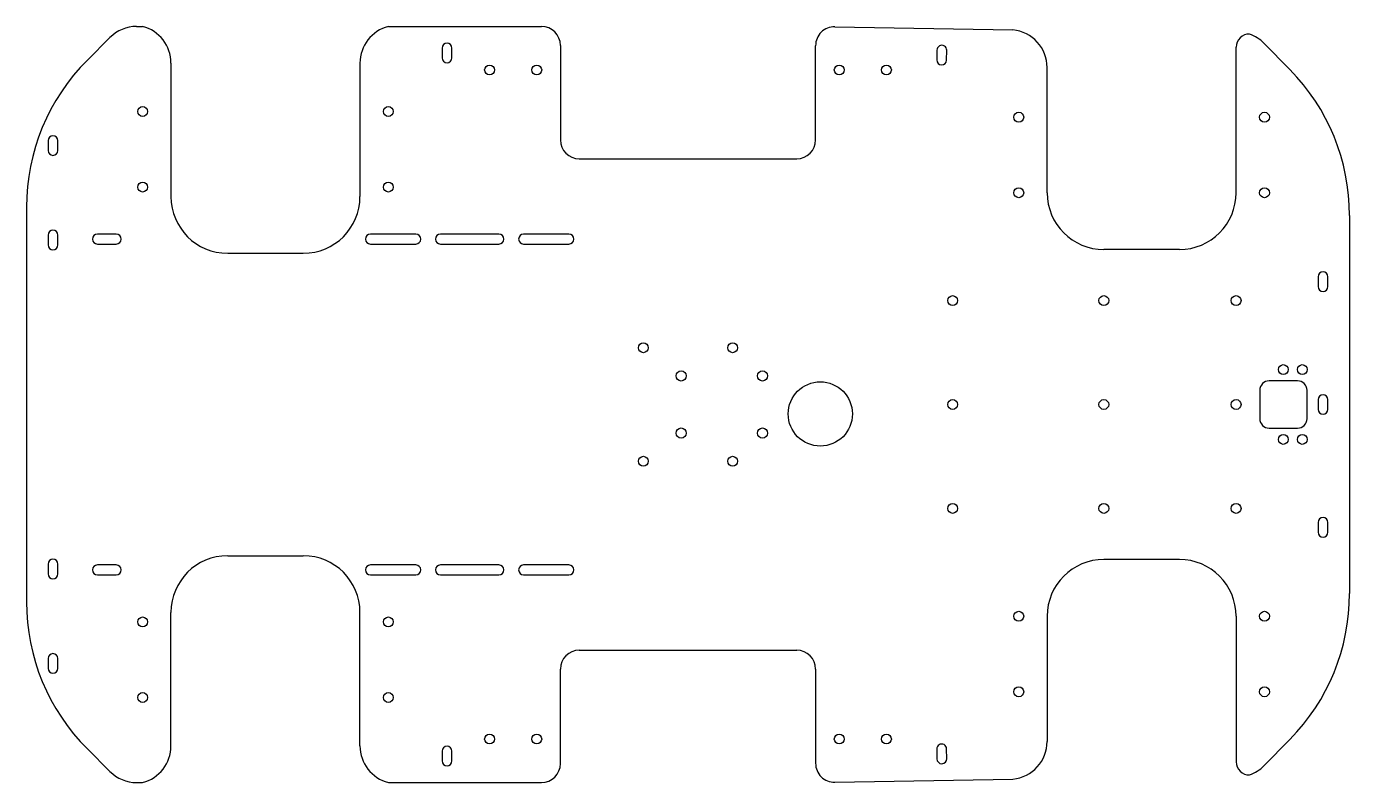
# Model space of a CAD drawing. Header units: millimetres. Extents: x -350 to 350, y -200 to 200.
import ezdxf

# ---------------------------------------------------------------- set-up
doc = ezdxf.new("R2010")
doc.units = ezdxf.units.MM

msp = doc.modelspace()

# ---------------------------------------------------------------- linework, layer by layer
at = {"color": 7, "linetype": 'Continuous', "lineweight": 25}
for p, q in [((-291.72, 200), (-288.54, 200)), ((-158.54, 200), (-77.5, 200)), ((77.67, 199.82), (171.87, 198.18)), ((-317.78, 182.22), (-305.86, 194.14)), ((-67.5, 190), (-67.5, 140)), ((67.5, 140), (67.5, 189.82)), ((304.71, 191.15), (318.46, 177.17)), ((-130.1, 188.6), (-130.1, 183.4)), ((-124.9, 183.4), (-124.9, 188.6)), ((131.69, 187.48), (131.6, 182.28)), ((136.8, 182.19), (136.89, 187.39)), ((290, 112), (290, 188.99)), ((-273.54, 180.64), (-273.54, 110)), ((-173.54, 180.64), (-173.54, 110)), ((190, 112), (190, 178.27)), ((-338.6, 139.6), (-338.6, 134.4)), ((-333.4, 134.4), (-333.4, 139.6)), ((-57.5, 130), (57.5, 130)), ((-350, 104.43), (-350, -104.44)), ((350, 100.07), (350, -100.07)), ((-338.6, 89.6), (-338.6, 84.4)), ((-333.4, 84.4), (-333.4, 89.6)), ((-302.5, 90.1), (-312.5, 90.1)), ((-312.5, 84.9), (-302.5, 84.9)), ((-144, 90.1), (-168, 90.1)), ((-168, 84.9), (-144, 84.9)), ((-100, 90.1), (-131, 90.1)), ((-131, 84.9), (-100, 84.9)), ((-63, 90.1), (-87, 90.1)), ((-87, 84.9), (-63, 84.9)), ((-243.54, 80), (-203.54, 80)), ((260, 82), (220, 82)), ((333.4, 67.6), (333.4, 62.4)), ((338.6, 62.4), (338.6, 67.6)), ((302.5, 7.5), (302.5, -7.5)), ((322.5, 12.5), (307.5, 12.5)), ((327.5, -7.5), (327.5, 7.5)), ((333.4, 2.6), (333.4, -2.6)), ((338.6, -2.6), (338.6, 2.6)), ((307.5, -12.5), (322.5, -12.5)), ((333.4, -62.4), (333.4, -67.6)), ((338.6, -67.6), (338.6, -62.4)), ((-243.54, -80), (-203.54, -80)), ((260, -82), (220, -82)), ((-338.6, -84.4), (-338.6, -89.6)), ((-333.4, -89.6), (-333.4, -84.4)), ((-302.5, -84.9), (-312.5, -84.9)), ((-312.5, -90.1), (-302.5, -90.1)), ((-144, -84.9), (-168, -84.9)), ((-168, -90.1), (-144, -90.1)), ((-100, -84.9), (-131, -84.9)), ((-131, -90.1), (-100, -90.1)), ((-63, -84.9), (-87, -84.9)), ((-87, -90.1), (-63, -90.1)), ((-273.54, -180.64), (-273.54, -110)), ((-173.54, -180.64), (-173.54, -110)), ((190, -112), (190, -178.27)), ((290, -112), (290, -188.99)), ((-57.5, -130), (57.5, -130)), ((-338.6, -134.4), (-338.6, -139.6)), ((-333.4, -139.6), (-333.4, -134.4)), ((-67.5, -190), (-67.5, -140)), ((67.5, -140), (67.5, -189.82)), ((304.71, -191.15), (318.46, -177.17)), ((-317.78, -182.22), (-305.86, -194.14)), ((-130.1, -183.4), (-130.1, -188.6)), ((-124.9, -188.6), (-124.9, -183.4)), ((131.6, -182.28), (131.69, -187.48)), ((136.89, -187.39), (136.8, -182.19)), ((-291.72, -200), (-288.54, -200)), ((-158.54, -200), (-77.5, -200)), ((77.67, -199.82), (171.87, -198.18))]:
    msp.add_line(p, q, dxfattribs=at)
for centre, radius in [((-105, 177), 2.6), ((-80, 177), 2.6), ((80, 177), 2.6), ((105, 177), 2.6), ((-288.54, 155), 2.6), ((-158.54, 155), 2.6), ((175, 152), 2.6), ((305, 152), 2.6), ((-288.54, 115), 2.6), ((-158.54, 115), 2.6), ((175, 112), 2.6), ((305, 112), 2.6), ((140, 55), 2.6), ((220, 55), 2.6), ((290, 55), 2.6), ((-23.6, 30), 2.6), ((23.6, 30), 2.6), ((314.94, 18.5), 2.6), ((325, 18.5), 2.6), ((-3.6, 15.1), 2.7), ((39.4, 15.1), 2.7), ((70, -5), 17), ((140, 0), 2.6), ((220, 0), 2.6), ((290, 0), 2.6), ((-3.6, -15.1), 2.7), ((39.4, -15.1), 2.7), ((314.94, -18.5), 2.6), ((325, -18.5), 2.6), ((-23.6, -30), 2.6), ((23.6, -30), 2.6), ((140, -55), 2.6), ((220, -55), 2.6), ((290, -55), 2.6), ((175, -112), 2.6), ((305, -112), 2.6), ((-288.54, -115), 2.6), ((-158.54, -115), 2.6), ((-288.54, -155), 2.6), ((-158.54, -155), 2.6), ((175, -152), 2.6), ((305, -152), 2.6), ((-105, -177), 2.6), ((-80, -177), 2.6), ((80, -177), 2.6), ((105, -177), 2.6)]:
    msp.add_circle(centre, radius, dxfattribs=at)
for centre, radius, start, end in [((-291.72, 180), 20, 90, 134.99717), ((-293.54, 180.64), 20, 0, 75.52249), ((-153.54, 180.64), 20, 104.47751, 180), ((-77.5, 190), 10, 0, 90), ((77.5, 189.82), 10, 89, 180), ((170, 178.27), 20, 0, 84.63355), ((-127.5, 188.6), 2.6, 0, 180), ((134.29, 187.43), 2.6, 359, 179), ((297, 188.99), 7, 89.09241, 180), ((290.45, 177.13), 20, 44.5, 70.54271), ((-240, 104.43), 110, 134.99717, 180.00094), ((-127.5, 183.4), 2.6, 180, 0), ((134.2, 182.23), 2.6, 179, 359), ((240, 100.07), 110, 0, 44.5), ((-336, 139.6), 2.6, 0, 180), ((-336, 134.4), 2.6, 180, 360), ((-57.5, 140), 10, 180, 270), ((57.5, 140), 10, 270, 0), ((-243.54, 110), 30, 180, 270), ((-203.54, 110), 30, 270, 0), ((220, 112), 30, 180, 270), ((260, 112), 30, 270, 0), ((-336, 89.6), 2.6, 0, 180), ((-336, 84.4), 2.6, 180, 360), ((-312.5, 87.5), 2.6, 90, 270), ((-302.5, 87.5), 2.6, 270, 90), ((-168, 87.5), 2.6, 90, 270), ((-144, 87.5), 2.6, 270, 90), ((-131, 87.5), 2.6, 90, 270), ((-100, 87.5), 2.6, 270, 90), ((-87, 87.5), 2.6, 90, 270), ((-63, 87.5), 2.6, 270, 90), ((336, 67.6), 2.6, 0, 180), ((336, 62.4), 2.6, 180, 0), ((307.5, 7.5), 5, 90, 180), ((322.5, 7.5), 5, 0, 90), ((336, 2.6), 2.6, 0, 180), ((336, -2.6), 2.6, 180, 0), ((307.5, -7.5), 5, 180, 270), ((322.5, -7.5), 5, 270, 0), ((336, -62.4), 2.6, 0, 180), ((336, -67.6), 2.6, 180, 0), ((-336, -84.4), 2.6, 0, 180), ((-243.54, -110), 30, 90, 180), ((-203.54, -110), 30, 0, 90), ((220, -112), 30, 90, 180), ((260, -112), 30, 0, 90), ((-336, -89.6), 2.6, 180, 0), ((-312.5, -87.5), 2.6, 90, 270), ((-302.5, -87.5), 2.6, 270, 90), ((-168, -87.5), 2.6, 90, 270), ((-144, -87.5), 2.6, 270, 90), ((-131, -87.5), 2.6, 90, 270), ((-100, -87.5), 2.6, 270, 90), ((-87, -87.5), 2.6, 90, 270), ((-63, -87.5), 2.6, 270, 90), ((-240, -104.44), 110, 180.00094, 225), ((240, -100.07), 110, 315.5, 0), ((-336, -134.4), 2.6, 0, 180), ((-57.5, -140), 10, 90, 180), ((57.5, -140), 10, 0, 90), ((-336, -139.6), 2.6, 180, 0), ((-293.54, -180.64), 20, 284.47751, 0), ((-153.54, -180.64), 20, 180, 255.52249), ((-127.5, -183.4), 2.6, 0, 180), ((134.2, -182.23), 2.6, 1, 181), ((170, -178.27), 20, 275.36645, 0), ((-127.5, -188.6), 2.6, 180, 0), ((134.29, -187.43), 2.6, 181, 1), ((297, -188.99), 7, 180, 270.90759), ((-291.72, -180), 20, 225, 270), ((-77.5, -190), 10, 270, 0), ((77.5, -189.82), 10, 180, 271), ((290.45, -177.13), 20, 289.45729, 315.5)]:
    msp.add_arc(centre, radius, start, end, dxfattribs=at)

doc.saveas('drawing.dxf')
